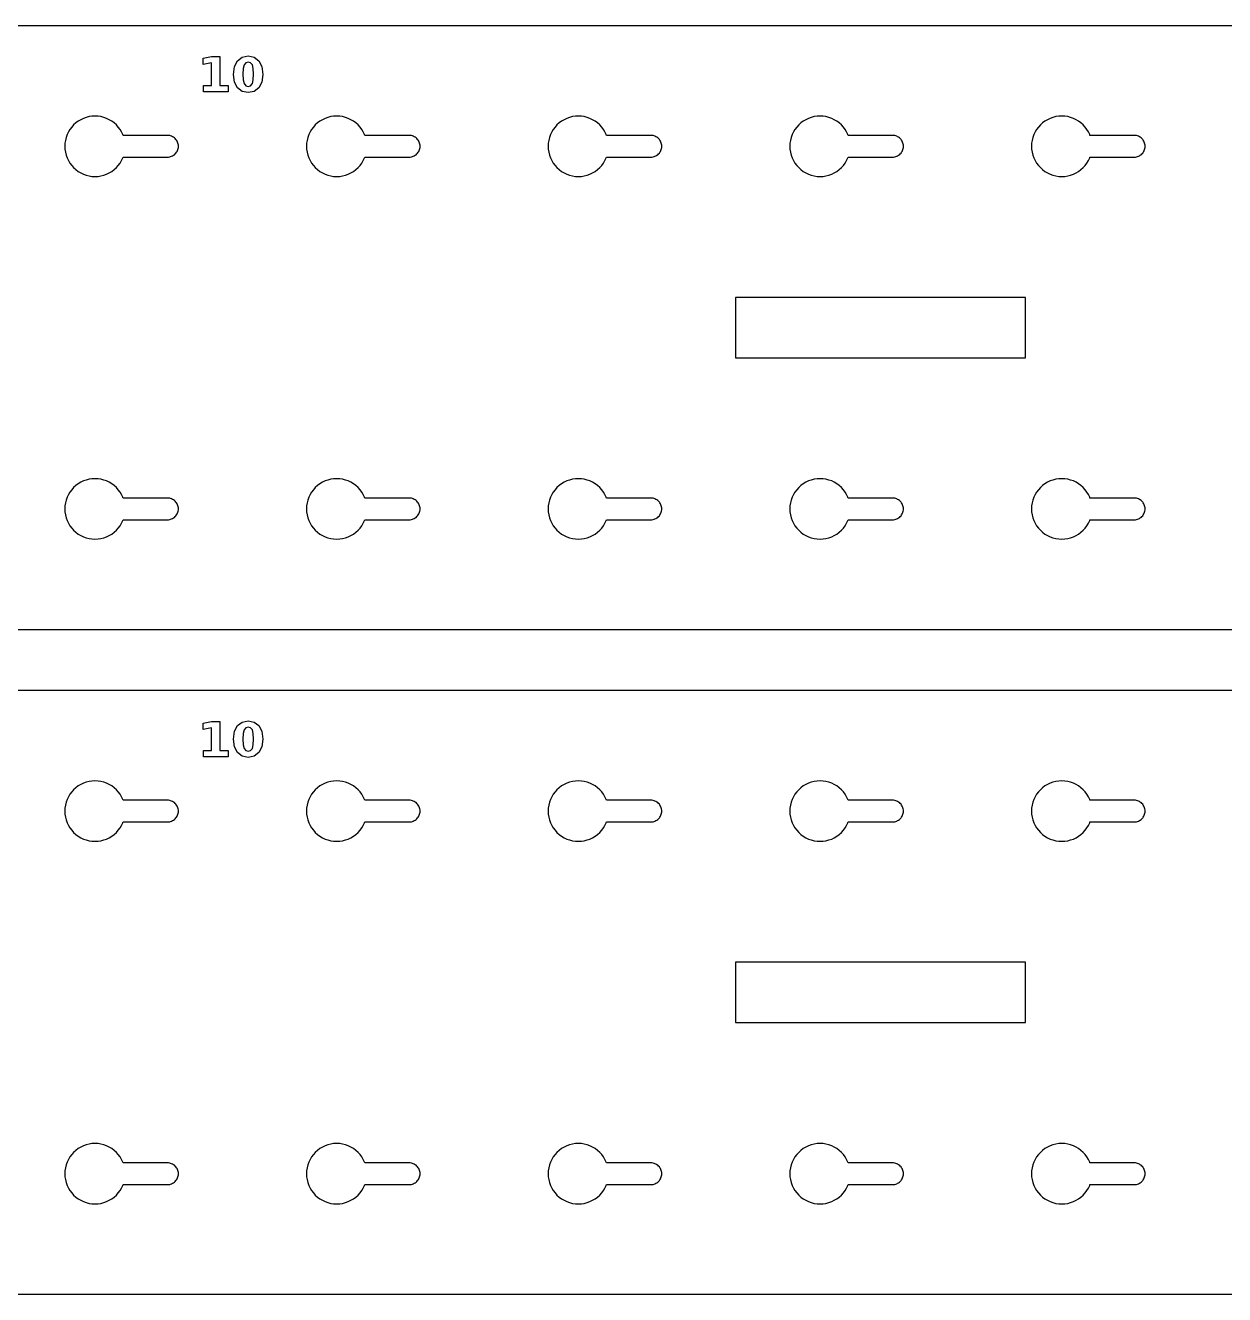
# Model space of a CAD drawing. Header units: millimetres. Extents: x 12 to 806, y 12 to 448.
# Drawn here: x 111.7 to 211, y 12.5 to 117.5 of the extents above; entities that cross this region are included whole.
import ezdxf

# ---------------------------------------------------------------- set-up
doc = ezdxf.new("R2010")
doc.units = ezdxf.units.MM
doc.layers.add('CUT', color=1, linetype='Continuous')
doc.layers.add('ENGRAVE', color=5, linetype='Continuous')

msp = doc.modelspace()

# ---------------------------------------------------------------- linework, layer by layer
at = {"layer": 'CUT', "color": 1}
for points in [[(12.5, 112.5), (17.5, 112.5), (17.5, 117.5), (757.5, 117.5), (757.5, 112.5), (762.5, 112.5), (762.5, 72.5), (757.5, 72.5), (757.5, 67.5), (17.5, 67.5), (17.5, 72.5), (12.5, 72.5)], [(119.09, 105.57), (119.27, 105.73), (119.43, 105.91), (119.58, 106.11), (119.7, 106.32), (119.81, 106.54), (119.83, 106.6), (123.5, 106.6), (123.59, 106.6), (123.68, 106.62), (123.76, 106.64), (123.84, 106.67), (123.92, 106.71), (124, 106.75), (124.07, 106.8), (124.14, 106.86), (124.2, 106.93), (124.25, 107), (124.29, 107.08), (124.33, 107.16), (124.36, 107.24), (124.38, 107.32), (124.4, 107.41), (124.4, 107.5), (124.4, 107.59), (124.38, 107.68), (124.36, 107.76), (124.33, 107.84), (124.29, 107.92), (124.25, 108), (124.2, 108.07), (124.14, 108.14), (124.07, 108.2), (124, 108.25), (123.92, 108.29), (123.84, 108.33), (123.76, 108.36), (123.68, 108.38), (123.59, 108.4), (123.5, 108.4), (119.83, 108.4), (119.81, 108.46), (119.7, 108.68), (119.58, 108.89), (119.43, 109.09), (119.27, 109.27), (119.09, 109.43), (118.89, 109.58), (118.68, 109.7), (118.46, 109.81), (118.23, 109.89), (117.99, 109.95), (117.75, 109.99), (117.5, 110), (117.25, 109.99), (117.01, 109.95), (116.77, 109.89), (116.54, 109.81), (116.32, 109.7), (116.11, 109.58), (115.91, 109.43), (115.73, 109.27), (115.57, 109.09), (115.42, 108.89), (115.3, 108.68), (115.19, 108.46), (115.11, 108.23), (115.05, 107.99), (115.01, 107.75), (115, 107.5), (115.01, 107.25), (115.05, 107.01), (115.11, 106.77), (115.19, 106.54), (115.3, 106.32), (115.42, 106.11), (115.57, 105.91), (115.73, 105.73), (115.91, 105.57), (116.11, 105.42), (116.32, 105.3), (116.54, 105.19), (116.77, 105.11), (117.01, 105.05), (117.25, 105.01), (117.5, 105), (117.75, 105.01), (117.99, 105.05), (118.23, 105.11), (118.46, 105.19), (118.68, 105.3), (118.89, 105.42)], [(139.09, 105.57), (139.27, 105.73), (139.43, 105.91), (139.58, 106.11), (139.7, 106.32), (139.81, 106.54), (139.83, 106.6), (143.5, 106.6), (143.59, 106.6), (143.68, 106.62), (143.76, 106.64), (143.84, 106.67), (143.92, 106.71), (144, 106.75), (144.07, 106.8), (144.14, 106.86), (144.2, 106.93), (144.25, 107), (144.29, 107.08), (144.33, 107.16), (144.36, 107.24), (144.38, 107.32), (144.4, 107.41), (144.4, 107.5), (144.4, 107.59), (144.38, 107.68), (144.36, 107.76), (144.33, 107.84), (144.29, 107.92), (144.25, 108), (144.2, 108.07), (144.14, 108.14), (144.07, 108.2), (144, 108.25), (143.92, 108.29), (143.84, 108.33), (143.76, 108.36), (143.68, 108.38), (143.59, 108.4), (143.5, 108.4), (139.83, 108.4), (139.81, 108.46), (139.7, 108.68), (139.58, 108.89), (139.43, 109.09), (139.27, 109.27), (139.09, 109.43), (138.89, 109.58), (138.68, 109.7), (138.46, 109.81), (138.23, 109.89), (137.99, 109.95), (137.75, 109.99), (137.5, 110), (137.25, 109.99), (137.01, 109.95), (136.77, 109.89), (136.54, 109.81), (136.32, 109.7), (136.11, 109.58), (135.91, 109.43), (135.73, 109.27), (135.57, 109.09), (135.42, 108.89), (135.3, 108.68), (135.19, 108.46), (135.11, 108.23), (135.05, 107.99), (135.01, 107.75), (135, 107.5), (135.01, 107.25), (135.05, 107.01), (135.11, 106.77), (135.19, 106.54), (135.3, 106.32), (135.42, 106.11), (135.57, 105.91), (135.73, 105.73), (135.91, 105.57), (136.11, 105.42), (136.32, 105.3), (136.54, 105.19), (136.77, 105.11), (137.01, 105.05), (137.25, 105.01), (137.5, 105), (137.75, 105.01), (137.99, 105.05), (138.23, 105.11), (138.46, 105.19), (138.68, 105.3), (138.89, 105.42)], [(158.89, 105.42), (159.09, 105.57), (159.27, 105.73), (159.43, 105.91), (159.58, 106.11), (159.7, 106.32), (159.81, 106.54), (159.83, 106.6), (163.5, 106.6), (163.59, 106.6), (163.68, 106.62), (163.76, 106.64), (163.84, 106.67), (163.92, 106.71), (164, 106.75), (164.07, 106.8), (164.14, 106.86), (164.2, 106.93), (164.25, 107), (164.29, 107.08), (164.33, 107.16), (164.36, 107.24), (164.38, 107.32), (164.4, 107.41), (164.4, 107.5), (164.4, 107.59), (164.38, 107.68), (164.36, 107.76), (164.33, 107.84), (164.29, 107.92), (164.25, 108), (164.2, 108.07), (164.14, 108.14), (164.07, 108.2), (164, 108.25), (163.92, 108.29), (163.84, 108.33), (163.76, 108.36), (163.68, 108.38), (163.59, 108.4), (163.5, 108.4), (159.83, 108.4), (159.81, 108.46), (159.7, 108.68), (159.58, 108.89), (159.43, 109.09), (159.27, 109.27), (159.09, 109.43), (158.89, 109.58), (158.68, 109.7), (158.46, 109.81), (158.23, 109.89), (157.99, 109.95), (157.75, 109.99), (157.5, 110), (157.25, 109.99), (157.01, 109.95), (156.77, 109.89), (156.54, 109.81), (156.32, 109.7), (156.11, 109.58), (155.91, 109.43), (155.73, 109.27), (155.57, 109.09), (155.42, 108.89), (155.3, 108.68), (155.19, 108.46), (155.11, 108.23), (155.05, 107.99), (155.01, 107.75), (155, 107.5), (155.01, 107.25), (155.05, 107.01), (155.11, 106.77), (155.19, 106.54), (155.3, 106.32), (155.42, 106.11), (155.57, 105.91), (155.73, 105.73), (155.91, 105.57), (156.11, 105.42), (156.32, 105.3), (156.54, 105.19), (156.77, 105.11), (157.01, 105.05), (157.25, 105.01), (157.5, 105), (157.75, 105.01), (157.99, 105.05), (158.23, 105.11), (158.46, 105.19), (158.68, 105.3)], [(178.89, 105.42), (179.09, 105.57), (179.27, 105.73), (179.43, 105.91), (179.58, 106.11), (179.7, 106.32), (179.81, 106.54), (179.83, 106.6), (183.5, 106.6), (183.59, 106.6), (183.68, 106.62), (183.76, 106.64), (183.84, 106.67), (183.92, 106.71), (184, 106.75), (184.07, 106.8), (184.14, 106.86), (184.2, 106.93), (184.25, 107), (184.29, 107.08), (184.33, 107.16), (184.36, 107.24), (184.38, 107.32), (184.4, 107.41), (184.4, 107.5), (184.4, 107.59), (184.38, 107.68), (184.36, 107.76), (184.33, 107.84), (184.29, 107.92), (184.25, 108), (184.2, 108.07), (184.14, 108.14), (184.07, 108.2), (184, 108.25), (183.92, 108.29), (183.84, 108.33), (183.76, 108.36), (183.68, 108.38), (183.59, 108.4), (183.5, 108.4), (179.83, 108.4), (179.81, 108.46), (179.7, 108.68), (179.58, 108.89), (179.43, 109.09), (179.27, 109.27), (179.09, 109.43), (178.89, 109.58), (178.68, 109.7), (178.46, 109.81), (178.23, 109.89), (177.99, 109.95), (177.75, 109.99), (177.5, 110), (177.25, 109.99), (177.01, 109.95), (176.77, 109.89), (176.54, 109.81), (176.32, 109.7), (176.11, 109.58), (175.91, 109.43), (175.73, 109.27), (175.57, 109.09), (175.42, 108.89), (175.3, 108.68), (175.19, 108.46), (175.11, 108.23), (175.05, 107.99), (175.01, 107.75), (175, 107.5), (175.01, 107.25), (175.05, 107.01), (175.11, 106.77), (175.19, 106.54), (175.3, 106.32), (175.42, 106.11), (175.57, 105.91), (175.73, 105.73), (175.91, 105.57), (176.11, 105.42), (176.32, 105.3), (176.54, 105.19), (176.77, 105.11), (177.01, 105.05), (177.25, 105.01), (177.5, 105), (177.75, 105.01), (177.99, 105.05), (178.23, 105.11), (178.46, 105.19), (178.68, 105.3)], [(199.09, 105.57), (199.27, 105.73), (199.43, 105.91), (199.58, 106.11), (199.7, 106.32), (199.81, 106.54), (199.83, 106.6), (203.5, 106.6), (203.59, 106.6), (203.68, 106.62), (203.76, 106.64), (203.84, 106.67), (203.92, 106.71), (204, 106.75), (204.07, 106.8), (204.14, 106.86), (204.2, 106.93), (204.25, 107), (204.29, 107.08), (204.33, 107.16), (204.36, 107.24), (204.38, 107.32), (204.4, 107.41), (204.4, 107.5), (204.4, 107.59), (204.38, 107.68), (204.36, 107.76), (204.33, 107.84), (204.29, 107.92), (204.25, 108), (204.2, 108.07), (204.14, 108.14), (204.07, 108.2), (204, 108.25), (203.92, 108.29), (203.84, 108.33), (203.76, 108.36), (203.68, 108.38), (203.59, 108.4), (203.5, 108.4), (199.83, 108.4), (199.81, 108.46), (199.7, 108.68), (199.58, 108.89), (199.43, 109.09), (199.27, 109.27), (199.09, 109.43), (198.89, 109.58), (198.68, 109.7), (198.46, 109.81), (198.23, 109.89), (197.99, 109.95), (197.75, 109.99), (197.5, 110), (197.25, 109.99), (197.01, 109.95), (196.77, 109.89), (196.54, 109.81), (196.32, 109.7), (196.11, 109.58), (195.91, 109.43), (195.73, 109.27), (195.57, 109.09), (195.42, 108.89), (195.3, 108.68), (195.19, 108.46), (195.11, 108.23), (195.05, 107.99), (195.01, 107.75), (195, 107.5), (195.01, 107.25), (195.05, 107.01), (195.11, 106.77), (195.19, 106.54), (195.3, 106.32), (195.42, 106.11), (195.57, 105.91), (195.73, 105.73), (195.91, 105.57), (196.11, 105.42), (196.32, 105.3), (196.54, 105.19), (196.77, 105.11), (197.01, 105.05), (197.25, 105.01), (197.5, 105), (197.75, 105.01), (197.99, 105.05), (198.23, 105.11), (198.46, 105.19), (198.68, 105.3), (198.89, 105.42)], [(170.5, 95), (170.5, 90), (194.5, 90), (194.5, 95)], [(118.89, 75.42), (119.09, 75.57), (119.27, 75.73), (119.43, 75.91), (119.58, 76.11), (119.7, 76.32), (119.81, 76.54), (119.83, 76.6), (123.5, 76.6), (123.59, 76.6), (123.68, 76.62), (123.76, 76.64), (123.84, 76.67), (123.92, 76.71), (124, 76.75), (124.07, 76.8), (124.14, 76.86), (124.2, 76.93), (124.25, 77), (124.29, 77.08), (124.33, 77.16), (124.36, 77.24), (124.38, 77.32), (124.4, 77.41), (124.4, 77.5), (124.4, 77.59), (124.38, 77.68), (124.36, 77.76), (124.33, 77.84), (124.29, 77.92), (124.25, 78), (124.2, 78.07), (124.14, 78.14), (124.07, 78.2), (124, 78.25), (123.92, 78.29), (123.84, 78.33), (123.76, 78.36), (123.68, 78.38), (123.59, 78.4), (123.5, 78.4), (119.83, 78.4), (119.81, 78.46), (119.7, 78.68), (119.58, 78.89), (119.43, 79.09), (119.27, 79.27), (119.09, 79.43), (118.89, 79.58), (118.68, 79.7), (118.46, 79.81), (118.23, 79.89), (117.99, 79.95), (117.75, 79.99), (117.5, 80), (117.25, 79.99), (117.01, 79.95), (116.77, 79.89), (116.54, 79.81), (116.32, 79.7), (116.11, 79.58), (115.91, 79.43), (115.73, 79.27), (115.57, 79.09), (115.42, 78.89), (115.3, 78.68), (115.19, 78.46), (115.11, 78.23), (115.05, 77.99), (115.01, 77.75), (115, 77.5), (115.01, 77.25), (115.05, 77.01), (115.11, 76.77), (115.19, 76.54), (115.3, 76.32), (115.42, 76.11), (115.57, 75.91), (115.73, 75.73), (115.91, 75.57), (116.11, 75.42), (116.32, 75.3), (116.54, 75.19), (116.77, 75.11), (117.01, 75.05), (117.25, 75.01), (117.5, 75), (117.75, 75.01), (117.99, 75.05), (118.23, 75.11), (118.46, 75.19), (118.68, 75.3)], [(138.89, 75.42), (139.09, 75.57), (139.27, 75.73), (139.43, 75.91), (139.58, 76.11), (139.7, 76.32), (139.81, 76.54), (139.83, 76.6), (143.5, 76.6), (143.59, 76.6), (143.68, 76.62), (143.76, 76.64), (143.84, 76.67), (143.92, 76.71), (144, 76.75), (144.07, 76.8), (144.14, 76.86), (144.2, 76.93), (144.25, 77), (144.29, 77.08), (144.33, 77.16), (144.36, 77.24), (144.38, 77.32), (144.4, 77.41), (144.4, 77.5), (144.4, 77.59), (144.38, 77.68), (144.36, 77.76), (144.33, 77.84), (144.29, 77.92), (144.25, 78), (144.2, 78.07), (144.14, 78.14), (144.07, 78.2), (144, 78.25), (143.92, 78.29), (143.84, 78.33), (143.76, 78.36), (143.68, 78.38), (143.59, 78.4), (143.5, 78.4), (139.83, 78.4), (139.81, 78.46), (139.7, 78.68), (139.58, 78.89), (139.43, 79.09), (139.27, 79.27), (139.09, 79.43), (138.89, 79.58), (138.68, 79.7), (138.46, 79.81), (138.23, 79.89), (137.99, 79.95), (137.75, 79.99), (137.5, 80), (137.25, 79.99), (137.01, 79.95), (136.77, 79.89), (136.54, 79.81), (136.32, 79.7), (136.11, 79.58), (135.91, 79.43), (135.73, 79.27), (135.57, 79.09), (135.42, 78.89), (135.3, 78.68), (135.19, 78.46), (135.11, 78.23), (135.05, 77.99), (135.01, 77.75), (135, 77.5), (135.01, 77.25), (135.05, 77.01), (135.11, 76.77), (135.19, 76.54), (135.3, 76.32), (135.42, 76.11), (135.57, 75.91), (135.73, 75.73), (135.91, 75.57), (136.11, 75.42), (136.32, 75.3), (136.54, 75.19), (136.77, 75.11), (137.01, 75.05), (137.25, 75.01), (137.5, 75), (137.75, 75.01), (137.99, 75.05), (138.23, 75.11), (138.46, 75.19), (138.68, 75.3)], [(159.09, 75.57), (159.27, 75.73), (159.43, 75.91), (159.58, 76.11), (159.7, 76.32), (159.81, 76.54), (159.83, 76.6), (163.5, 76.6), (163.59, 76.6), (163.68, 76.62), (163.76, 76.64), (163.84, 76.67), (163.92, 76.71), (164, 76.75), (164.07, 76.8), (164.14, 76.86), (164.2, 76.93), (164.25, 77), (164.29, 77.08), (164.33, 77.16), (164.36, 77.24), (164.38, 77.32), (164.4, 77.41), (164.4, 77.5), (164.4, 77.59), (164.38, 77.68), (164.36, 77.76), (164.33, 77.84), (164.29, 77.92), (164.25, 78), (164.2, 78.07), (164.14, 78.14), (164.07, 78.2), (164, 78.25), (163.92, 78.29), (163.84, 78.33), (163.76, 78.36), (163.68, 78.38), (163.59, 78.4), (163.5, 78.4), (159.83, 78.4), (159.81, 78.46), (159.7, 78.68), (159.58, 78.89), (159.43, 79.09), (159.27, 79.27), (159.09, 79.43), (158.89, 79.58), (158.68, 79.7), (158.46, 79.81), (158.23, 79.89), (157.99, 79.95), (157.75, 79.99), (157.5, 80), (157.25, 79.99), (157.01, 79.95), (156.77, 79.89), (156.54, 79.81), (156.32, 79.7), (156.11, 79.58), (155.91, 79.43), (155.73, 79.27), (155.57, 79.09), (155.42, 78.89), (155.3, 78.68), (155.19, 78.46), (155.11, 78.23), (155.05, 77.99), (155.01, 77.75), (155, 77.5), (155.01, 77.25), (155.05, 77.01), (155.11, 76.77), (155.19, 76.54), (155.3, 76.32), (155.42, 76.11), (155.57, 75.91), (155.73, 75.73), (155.91, 75.57), (156.11, 75.42), (156.32, 75.3), (156.54, 75.19), (156.77, 75.11), (157.01, 75.05), (157.25, 75.01), (157.5, 75), (157.75, 75.01), (157.99, 75.05), (158.23, 75.11), (158.46, 75.19), (158.68, 75.3), (158.89, 75.42)], [(179.09, 75.57), (179.27, 75.73), (179.43, 75.91), (179.58, 76.11), (179.7, 76.32), (179.81, 76.54), (179.83, 76.6), (183.5, 76.6), (183.59, 76.6), (183.68, 76.62), (183.76, 76.64), (183.84, 76.67), (183.92, 76.71), (184, 76.75), (184.07, 76.8), (184.14, 76.86), (184.2, 76.93), (184.25, 77), (184.29, 77.08), (184.33, 77.16), (184.36, 77.24), (184.38, 77.32), (184.4, 77.41), (184.4, 77.5), (184.4, 77.59), (184.38, 77.68), (184.36, 77.76), (184.33, 77.84), (184.29, 77.92), (184.25, 78), (184.2, 78.07), (184.14, 78.14), (184.07, 78.2), (184, 78.25), (183.92, 78.29), (183.84, 78.33), (183.76, 78.36), (183.68, 78.38), (183.59, 78.4), (183.5, 78.4), (179.83, 78.4), (179.81, 78.46), (179.7, 78.68), (179.58, 78.89), (179.43, 79.09), (179.27, 79.27), (179.09, 79.43), (178.89, 79.58), (178.68, 79.7), (178.46, 79.81), (178.23, 79.89), (177.99, 79.95), (177.75, 79.99), (177.5, 80), (177.25, 79.99), (177.01, 79.95), (176.77, 79.89), (176.54, 79.81), (176.32, 79.7), (176.11, 79.58), (175.91, 79.43), (175.73, 79.27), (175.57, 79.09), (175.42, 78.89), (175.3, 78.68), (175.19, 78.46), (175.11, 78.23), (175.05, 77.99), (175.01, 77.75), (175, 77.5), (175.01, 77.25), (175.05, 77.01), (175.11, 76.77), (175.19, 76.54), (175.3, 76.32), (175.42, 76.11), (175.57, 75.91), (175.73, 75.73), (175.91, 75.57), (176.11, 75.42), (176.32, 75.3), (176.54, 75.19), (176.77, 75.11), (177.01, 75.05), (177.25, 75.01), (177.5, 75), (177.75, 75.01), (177.99, 75.05), (178.23, 75.11), (178.46, 75.19), (178.68, 75.3), (178.89, 75.42)], [(199.09, 75.57), (199.27, 75.73), (199.43, 75.91), (199.58, 76.11), (199.7, 76.32), (199.81, 76.54), (199.83, 76.6), (203.5, 76.6), (203.59, 76.6), (203.68, 76.62), (203.76, 76.64), (203.84, 76.67), (203.92, 76.71), (204, 76.75), (204.07, 76.8), (204.14, 76.86), (204.2, 76.93), (204.25, 77), (204.29, 77.08), (204.33, 77.16), (204.36, 77.24), (204.38, 77.32), (204.4, 77.41), (204.4, 77.5), (204.4, 77.59), (204.38, 77.68), (204.36, 77.76), (204.33, 77.84), (204.29, 77.92), (204.25, 78), (204.2, 78.07), (204.14, 78.14), (204.07, 78.2), (204, 78.25), (203.92, 78.29), (203.84, 78.33), (203.76, 78.36), (203.68, 78.38), (203.59, 78.4), (203.5, 78.4), (199.83, 78.4), (199.81, 78.46), (199.7, 78.68), (199.58, 78.89), (199.43, 79.09), (199.27, 79.27), (199.09, 79.43), (198.89, 79.58), (198.68, 79.7), (198.46, 79.81), (198.23, 79.89), (197.99, 79.95), (197.75, 79.99), (197.5, 80), (197.25, 79.99), (197.01, 79.95), (196.77, 79.89), (196.54, 79.81), (196.32, 79.7), (196.11, 79.58), (195.91, 79.43), (195.73, 79.27), (195.57, 79.09), (195.42, 78.89), (195.3, 78.68), (195.19, 78.46), (195.11, 78.23), (195.05, 77.99), (195.01, 77.75), (195, 77.5), (195.01, 77.25), (195.05, 77.01), (195.11, 76.77), (195.19, 76.54), (195.3, 76.32), (195.42, 76.11), (195.57, 75.91), (195.73, 75.73), (195.91, 75.57), (196.11, 75.42), (196.32, 75.3), (196.54, 75.19), (196.77, 75.11), (197.01, 75.05), (197.25, 75.01), (197.5, 75), (197.75, 75.01), (197.99, 75.05), (198.23, 75.11), (198.46, 75.19), (198.68, 75.3), (198.89, 75.42)], [(12.5, 57.5), (17.5, 57.5), (17.5, 62.5), (757.5, 62.5), (757.5, 57.5), (762.5, 57.5), (762.5, 17.5), (757.5, 17.5), (757.5, 12.5), (17.5, 12.5), (17.5, 17.5), (12.5, 17.5)], [(119.09, 50.57), (119.27, 50.73), (119.43, 50.91), (119.58, 51.11), (119.7, 51.32), (119.81, 51.54), (119.83, 51.6), (123.5, 51.6), (123.59, 51.6), (123.68, 51.62), (123.76, 51.64), (123.84, 51.67), (123.92, 51.71), (124, 51.75), (124.07, 51.8), (124.14, 51.86), (124.2, 51.93), (124.25, 52), (124.29, 52.08), (124.33, 52.16), (124.36, 52.24), (124.38, 52.32), (124.4, 52.41), (124.4, 52.5), (124.4, 52.59), (124.38, 52.68), (124.36, 52.76), (124.33, 52.84), (124.29, 52.92), (124.25, 53), (124.2, 53.07), (124.14, 53.14), (124.07, 53.2), (124, 53.25), (123.92, 53.29), (123.84, 53.33), (123.76, 53.36), (123.68, 53.38), (123.59, 53.4), (123.5, 53.4), (119.83, 53.4), (119.81, 53.46), (119.7, 53.68), (119.58, 53.89), (119.43, 54.09), (119.27, 54.27), (119.09, 54.43), (118.89, 54.58), (118.68, 54.7), (118.46, 54.81), (118.23, 54.89), (117.99, 54.95), (117.75, 54.99), (117.5, 55), (117.25, 54.99), (117.01, 54.95), (116.77, 54.89), (116.54, 54.81), (116.32, 54.7), (116.11, 54.58), (115.91, 54.43), (115.73, 54.27), (115.57, 54.09), (115.42, 53.89), (115.3, 53.68), (115.19, 53.46), (115.11, 53.23), (115.05, 52.99), (115.01, 52.75), (115, 52.5), (115.01, 52.25), (115.05, 52.01), (115.11, 51.77), (115.19, 51.54), (115.3, 51.32), (115.42, 51.11), (115.57, 50.91), (115.73, 50.73), (115.91, 50.57), (116.11, 50.42), (116.32, 50.3), (116.54, 50.19), (116.77, 50.11), (117.01, 50.05), (117.25, 50.01), (117.5, 50), (117.75, 50.01), (117.99, 50.05), (118.23, 50.11), (118.46, 50.19), (118.68, 50.3), (118.89, 50.42)], [(139.09, 50.57), (139.27, 50.73), (139.43, 50.91), (139.58, 51.11), (139.7, 51.32), (139.81, 51.54), (139.83, 51.6), (143.5, 51.6), (143.59, 51.6), (143.68, 51.62), (143.76, 51.64), (143.84, 51.67), (143.92, 51.71), (144, 51.75), (144.07, 51.8), (144.14, 51.86), (144.2, 51.93), (144.25, 52), (144.29, 52.08), (144.33, 52.16), (144.36, 52.24), (144.38, 52.32), (144.4, 52.41), (144.4, 52.5), (144.4, 52.59), (144.38, 52.68), (144.36, 52.76), (144.33, 52.84), (144.29, 52.92), (144.25, 53), (144.2, 53.07), (144.14, 53.14), (144.07, 53.2), (144, 53.25), (143.92, 53.29), (143.84, 53.33), (143.76, 53.36), (143.68, 53.38), (143.59, 53.4), (143.5, 53.4), (139.83, 53.4), (139.81, 53.46), (139.7, 53.68), (139.58, 53.89), (139.43, 54.09), (139.27, 54.27), (139.09, 54.43), (138.89, 54.58), (138.68, 54.7), (138.46, 54.81), (138.23, 54.89), (137.99, 54.95), (137.75, 54.99), (137.5, 55), (137.25, 54.99), (137.01, 54.95), (136.77, 54.89), (136.54, 54.81), (136.32, 54.7), (136.11, 54.58), (135.91, 54.43), (135.73, 54.27), (135.57, 54.09), (135.42, 53.89), (135.3, 53.68), (135.19, 53.46), (135.11, 53.23), (135.05, 52.99), (135.01, 52.75), (135, 52.5), (135.01, 52.25), (135.05, 52.01), (135.11, 51.77), (135.19, 51.54), (135.3, 51.32), (135.42, 51.11), (135.57, 50.91), (135.73, 50.73), (135.91, 50.57), (136.11, 50.42), (136.32, 50.3), (136.54, 50.19), (136.77, 50.11), (137.01, 50.05), (137.25, 50.01), (137.5, 50), (137.75, 50.01), (137.99, 50.05), (138.23, 50.11), (138.46, 50.19), (138.68, 50.3), (138.89, 50.42)], [(158.89, 50.42), (159.09, 50.57), (159.27, 50.73), (159.43, 50.91), (159.58, 51.11), (159.7, 51.32), (159.81, 51.54), (159.83, 51.6), (163.5, 51.6), (163.59, 51.6), (163.68, 51.62), (163.76, 51.64), (163.84, 51.67), (163.92, 51.71), (164, 51.75), (164.07, 51.8), (164.14, 51.86), (164.2, 51.93), (164.25, 52), (164.29, 52.08), (164.33, 52.16), (164.36, 52.24), (164.38, 52.32), (164.4, 52.41), (164.4, 52.5), (164.4, 52.59), (164.38, 52.68), (164.36, 52.76), (164.33, 52.84), (164.29, 52.92), (164.25, 53), (164.2, 53.07), (164.14, 53.14), (164.07, 53.2), (164, 53.25), (163.92, 53.29), (163.84, 53.33), (163.76, 53.36), (163.68, 53.38), (163.59, 53.4), (163.5, 53.4), (159.83, 53.4), (159.81, 53.46), (159.7, 53.68), (159.58, 53.89), (159.43, 54.09), (159.27, 54.27), (159.09, 54.43), (158.89, 54.58), (158.68, 54.7), (158.46, 54.81), (158.23, 54.89), (157.99, 54.95), (157.75, 54.99), (157.5, 55), (157.25, 54.99), (157.01, 54.95), (156.77, 54.89), (156.54, 54.81), (156.32, 54.7), (156.11, 54.58), (155.91, 54.43), (155.73, 54.27), (155.57, 54.09), (155.42, 53.89), (155.3, 53.68), (155.19, 53.46), (155.11, 53.23), (155.05, 52.99), (155.01, 52.75), (155, 52.5), (155.01, 52.25), (155.05, 52.01), (155.11, 51.77), (155.19, 51.54), (155.3, 51.32), (155.42, 51.11), (155.57, 50.91), (155.73, 50.73), (155.91, 50.57), (156.11, 50.42), (156.32, 50.3), (156.54, 50.19), (156.77, 50.11), (157.01, 50.05), (157.25, 50.01), (157.5, 50), (157.75, 50.01), (157.99, 50.05), (158.23, 50.11), (158.46, 50.19), (158.68, 50.3)], [(178.89, 50.42), (179.09, 50.57), (179.27, 50.73), (179.43, 50.91), (179.58, 51.11), (179.7, 51.32), (179.81, 51.54), (179.83, 51.6), (183.5, 51.6), (183.59, 51.6), (183.68, 51.62), (183.76, 51.64), (183.84, 51.67), (183.92, 51.71), (184, 51.75), (184.07, 51.8), (184.14, 51.86), (184.2, 51.93), (184.25, 52), (184.29, 52.08), (184.33, 52.16), (184.36, 52.24), (184.38, 52.32), (184.4, 52.41), (184.4, 52.5), (184.4, 52.59), (184.38, 52.68), (184.36, 52.76), (184.33, 52.84), (184.29, 52.92), (184.25, 53), (184.2, 53.07), (184.14, 53.14), (184.07, 53.2), (184, 53.25), (183.92, 53.29), (183.84, 53.33), (183.76, 53.36), (183.68, 53.38), (183.59, 53.4), (183.5, 53.4), (179.83, 53.4), (179.81, 53.46), (179.7, 53.68), (179.58, 53.89), (179.43, 54.09), (179.27, 54.27), (179.09, 54.43), (178.89, 54.58), (178.68, 54.7), (178.46, 54.81), (178.23, 54.89), (177.99, 54.95), (177.75, 54.99), (177.5, 55), (177.25, 54.99), (177.01, 54.95), (176.77, 54.89), (176.54, 54.81), (176.32, 54.7), (176.11, 54.58), (175.91, 54.43), (175.73, 54.27), (175.57, 54.09), (175.42, 53.89), (175.3, 53.68), (175.19, 53.46), (175.11, 53.23), (175.05, 52.99), (175.01, 52.75), (175, 52.5), (175.01, 52.25), (175.05, 52.01), (175.11, 51.77), (175.19, 51.54), (175.3, 51.32), (175.42, 51.11), (175.57, 50.91), (175.73, 50.73), (175.91, 50.57), (176.11, 50.42), (176.32, 50.3), (176.54, 50.19), (176.77, 50.11), (177.01, 50.05), (177.25, 50.01), (177.5, 50), (177.75, 50.01), (177.99, 50.05), (178.23, 50.11), (178.46, 50.19), (178.68, 50.3)], [(199.09, 50.57), (199.27, 50.73), (199.43, 50.91), (199.58, 51.11), (199.7, 51.32), (199.81, 51.54), (199.83, 51.6), (203.5, 51.6), (203.59, 51.6), (203.68, 51.62), (203.76, 51.64), (203.84, 51.67), (203.92, 51.71), (204, 51.75), (204.07, 51.8), (204.14, 51.86), (204.2, 51.93), (204.25, 52), (204.29, 52.08), (204.33, 52.16), (204.36, 52.24), (204.38, 52.32), (204.4, 52.41), (204.4, 52.5), (204.4, 52.59), (204.38, 52.68), (204.36, 52.76), (204.33, 52.84), (204.29, 52.92), (204.25, 53), (204.2, 53.07), (204.14, 53.14), (204.07, 53.2), (204, 53.25), (203.92, 53.29), (203.84, 53.33), (203.76, 53.36), (203.68, 53.38), (203.59, 53.4), (203.5, 53.4), (199.83, 53.4), (199.81, 53.46), (199.7, 53.68), (199.58, 53.89), (199.43, 54.09), (199.27, 54.27), (199.09, 54.43), (198.89, 54.58), (198.68, 54.7), (198.46, 54.81), (198.23, 54.89), (197.99, 54.95), (197.75, 54.99), (197.5, 55), (197.25, 54.99), (197.01, 54.95), (196.77, 54.89), (196.54, 54.81), (196.32, 54.7), (196.11, 54.58), (195.91, 54.43), (195.73, 54.27), (195.57, 54.09), (195.42, 53.89), (195.3, 53.68), (195.19, 53.46), (195.11, 53.23), (195.05, 52.99), (195.01, 52.75), (195, 52.5), (195.01, 52.25), (195.05, 52.01), (195.11, 51.77), (195.19, 51.54), (195.3, 51.32), (195.42, 51.11), (195.57, 50.91), (195.73, 50.73), (195.91, 50.57), (196.11, 50.42), (196.32, 50.3), (196.54, 50.19), (196.77, 50.11), (197.01, 50.05), (197.25, 50.01), (197.5, 50), (197.75, 50.01), (197.99, 50.05), (198.23, 50.11), (198.46, 50.19), (198.68, 50.3), (198.89, 50.42)], [(170.5, 40), (170.5, 35), (194.5, 35), (194.5, 40)], [(118.89, 20.42), (119.09, 20.57), (119.27, 20.73), (119.43, 20.91), (119.58, 21.11), (119.7, 21.32), (119.81, 21.54), (119.83, 21.6), (123.5, 21.6), (123.59, 21.6), (123.68, 21.62), (123.76, 21.64), (123.84, 21.67), (123.92, 21.71), (124, 21.75), (124.07, 21.8), (124.14, 21.86), (124.2, 21.93), (124.25, 22), (124.29, 22.08), (124.33, 22.16), (124.36, 22.24), (124.38, 22.32), (124.4, 22.41), (124.4, 22.5), (124.4, 22.59), (124.38, 22.68), (124.36, 22.76), (124.33, 22.84), (124.29, 22.92), (124.25, 23), (124.2, 23.07), (124.14, 23.14), (124.07, 23.2), (124, 23.25), (123.92, 23.29), (123.84, 23.33), (123.76, 23.36), (123.68, 23.38), (123.59, 23.4), (123.5, 23.4), (119.83, 23.4), (119.81, 23.46), (119.7, 23.68), (119.58, 23.89), (119.43, 24.09), (119.27, 24.27), (119.09, 24.43), (118.89, 24.58), (118.68, 24.7), (118.46, 24.81), (118.23, 24.89), (117.99, 24.95), (117.75, 24.99), (117.5, 25), (117.25, 24.99), (117.01, 24.95), (116.77, 24.89), (116.54, 24.81), (116.32, 24.7), (116.11, 24.58), (115.91, 24.43), (115.73, 24.27), (115.57, 24.09), (115.42, 23.89), (115.3, 23.68), (115.19, 23.46), (115.11, 23.23), (115.05, 22.99), (115.01, 22.75), (115, 22.5), (115.01, 22.25), (115.05, 22.01), (115.11, 21.77), (115.19, 21.54), (115.3, 21.32), (115.42, 21.11), (115.57, 20.91), (115.73, 20.73), (115.91, 20.57), (116.11, 20.42), (116.32, 20.3), (116.54, 20.19), (116.77, 20.11), (117.01, 20.05), (117.25, 20.01), (117.5, 20), (117.75, 20.01), (117.99, 20.05), (118.23, 20.11), (118.46, 20.19), (118.68, 20.3)], [(138.89, 20.42), (139.09, 20.57), (139.27, 20.73), (139.43, 20.91), (139.58, 21.11), (139.7, 21.32), (139.81, 21.54), (139.83, 21.6), (143.5, 21.6), (143.59, 21.6), (143.68, 21.62), (143.76, 21.64), (143.84, 21.67), (143.92, 21.71), (144, 21.75), (144.07, 21.8), (144.14, 21.86), (144.2, 21.93), (144.25, 22), (144.29, 22.08), (144.33, 22.16), (144.36, 22.24), (144.38, 22.32), (144.4, 22.41), (144.4, 22.5), (144.4, 22.59), (144.38, 22.68), (144.36, 22.76), (144.33, 22.84), (144.29, 22.92), (144.25, 23), (144.2, 23.07), (144.14, 23.14), (144.07, 23.2), (144, 23.25), (143.92, 23.29), (143.84, 23.33), (143.76, 23.36), (143.68, 23.38), (143.59, 23.4), (143.5, 23.4), (139.83, 23.4), (139.81, 23.46), (139.7, 23.68), (139.58, 23.89), (139.43, 24.09), (139.27, 24.27), (139.09, 24.43), (138.89, 24.58), (138.68, 24.7), (138.46, 24.81), (138.23, 24.89), (137.99, 24.95), (137.75, 24.99), (137.5, 25), (137.25, 24.99), (137.01, 24.95), (136.77, 24.89), (136.54, 24.81), (136.32, 24.7), (136.11, 24.58), (135.91, 24.43), (135.73, 24.27), (135.57, 24.09), (135.42, 23.89), (135.3, 23.68), (135.19, 23.46), (135.11, 23.23), (135.05, 22.99), (135.01, 22.75), (135, 22.5), (135.01, 22.25), (135.05, 22.01), (135.11, 21.77), (135.19, 21.54), (135.3, 21.32), (135.42, 21.11), (135.57, 20.91), (135.73, 20.73), (135.91, 20.57), (136.11, 20.42), (136.32, 20.3), (136.54, 20.19), (136.77, 20.11), (137.01, 20.05), (137.25, 20.01), (137.5, 20), (137.75, 20.01), (137.99, 20.05), (138.23, 20.11), (138.46, 20.19), (138.68, 20.3)], [(159.09, 20.57), (159.27, 20.73), (159.43, 20.91), (159.58, 21.11), (159.7, 21.32), (159.81, 21.54), (159.83, 21.6), (163.5, 21.6), (163.59, 21.6), (163.68, 21.62), (163.76, 21.64), (163.84, 21.67), (163.92, 21.71), (164, 21.75), (164.07, 21.8), (164.14, 21.86), (164.2, 21.93), (164.25, 22), (164.29, 22.08), (164.33, 22.16), (164.36, 22.24), (164.38, 22.32), (164.4, 22.41), (164.4, 22.5), (164.4, 22.59), (164.38, 22.68), (164.36, 22.76), (164.33, 22.84), (164.29, 22.92), (164.25, 23), (164.2, 23.07), (164.14, 23.14), (164.07, 23.2), (164, 23.25), (163.92, 23.29), (163.84, 23.33), (163.76, 23.36), (163.68, 23.38), (163.59, 23.4), (163.5, 23.4), (159.83, 23.4), (159.81, 23.46), (159.7, 23.68), (159.58, 23.89), (159.43, 24.09), (159.27, 24.27), (159.09, 24.43), (158.89, 24.58), (158.68, 24.7), (158.46, 24.81), (158.23, 24.89), (157.99, 24.95), (157.75, 24.99), (157.5, 25), (157.25, 24.99), (157.01, 24.95), (156.77, 24.89), (156.54, 24.81), (156.32, 24.7), (156.11, 24.58), (155.91, 24.43), (155.73, 24.27), (155.57, 24.09), (155.42, 23.89), (155.3, 23.68), (155.19, 23.46), (155.11, 23.23), (155.05, 22.99), (155.01, 22.75), (155, 22.5), (155.01, 22.25), (155.05, 22.01), (155.11, 21.77), (155.19, 21.54), (155.3, 21.32), (155.42, 21.11), (155.57, 20.91), (155.73, 20.73), (155.91, 20.57), (156.11, 20.42), (156.32, 20.3), (156.54, 20.19), (156.77, 20.11), (157.01, 20.05), (157.25, 20.01), (157.5, 20), (157.75, 20.01), (157.99, 20.05), (158.23, 20.11), (158.46, 20.19), (158.68, 20.3), (158.89, 20.42)], [(179.09, 20.57), (179.27, 20.73), (179.43, 20.91), (179.58, 21.11), (179.7, 21.32), (179.81, 21.54), (179.83, 21.6), (183.5, 21.6), (183.59, 21.6), (183.68, 21.62), (183.76, 21.64), (183.84, 21.67), (183.92, 21.71), (184, 21.75), (184.07, 21.8), (184.14, 21.86), (184.2, 21.93), (184.25, 22), (184.29, 22.08), (184.33, 22.16), (184.36, 22.24), (184.38, 22.32), (184.4, 22.41), (184.4, 22.5), (184.4, 22.59), (184.38, 22.68), (184.36, 22.76), (184.33, 22.84), (184.29, 22.92), (184.25, 23), (184.2, 23.07), (184.14, 23.14), (184.07, 23.2), (184, 23.25), (183.92, 23.29), (183.84, 23.33), (183.76, 23.36), (183.68, 23.38), (183.59, 23.4), (183.5, 23.4), (179.83, 23.4), (179.81, 23.46), (179.7, 23.68), (179.58, 23.89), (179.43, 24.09), (179.27, 24.27), (179.09, 24.43), (178.89, 24.58), (178.68, 24.7), (178.46, 24.81), (178.23, 24.89), (177.99, 24.95), (177.75, 24.99), (177.5, 25), (177.25, 24.99), (177.01, 24.95), (176.77, 24.89), (176.54, 24.81), (176.32, 24.7), (176.11, 24.58), (175.91, 24.43), (175.73, 24.27), (175.57, 24.09), (175.42, 23.89), (175.3, 23.68), (175.19, 23.46), (175.11, 23.23), (175.05, 22.99), (175.01, 22.75), (175, 22.5), (175.01, 22.25), (175.05, 22.01), (175.11, 21.77), (175.19, 21.54), (175.3, 21.32), (175.42, 21.11), (175.57, 20.91), (175.73, 20.73), (175.91, 20.57), (176.11, 20.42), (176.32, 20.3), (176.54, 20.19), (176.77, 20.11), (177.01, 20.05), (177.25, 20.01), (177.5, 20), (177.75, 20.01), (177.99, 20.05), (178.23, 20.11), (178.46, 20.19), (178.68, 20.3), (178.89, 20.42)], [(199.09, 20.57), (199.27, 20.73), (199.43, 20.91), (199.58, 21.11), (199.7, 21.32), (199.81, 21.54), (199.83, 21.6), (203.5, 21.6), (203.59, 21.6), (203.68, 21.62), (203.76, 21.64), (203.84, 21.67), (203.92, 21.71), (204, 21.75), (204.07, 21.8), (204.14, 21.86), (204.2, 21.93), (204.25, 22), (204.29, 22.08), (204.33, 22.16), (204.36, 22.24), (204.38, 22.32), (204.4, 22.41), (204.4, 22.5), (204.4, 22.59), (204.38, 22.68), (204.36, 22.76), (204.33, 22.84), (204.29, 22.92), (204.25, 23), (204.2, 23.07), (204.14, 23.14), (204.07, 23.2), (204, 23.25), (203.92, 23.29), (203.84, 23.33), (203.76, 23.36), (203.68, 23.38), (203.59, 23.4), (203.5, 23.4), (199.83, 23.4), (199.81, 23.46), (199.7, 23.68), (199.58, 23.89), (199.43, 24.09), (199.27, 24.27), (199.09, 24.43), (198.89, 24.58), (198.68, 24.7), (198.46, 24.81), (198.23, 24.89), (197.99, 24.95), (197.75, 24.99), (197.5, 25), (197.25, 24.99), (197.01, 24.95), (196.77, 24.89), (196.54, 24.81), (196.32, 24.7), (196.11, 24.58), (195.91, 24.43), (195.73, 24.27), (195.57, 24.09), (195.42, 23.89), (195.3, 23.68), (195.19, 23.46), (195.11, 23.23), (195.05, 22.99), (195.01, 22.75), (195, 22.5), (195.01, 22.25), (195.05, 22.01), (195.11, 21.77), (195.19, 21.54), (195.3, 21.32), (195.42, 21.11), (195.57, 20.91), (195.73, 20.73), (195.91, 20.57), (196.11, 20.42), (196.32, 20.3), (196.54, 20.19), (196.77, 20.11), (197.01, 20.05), (197.25, 20.01), (197.5, 20), (197.75, 20.01), (197.99, 20.05), (198.23, 20.11), (198.46, 20.19), (198.68, 20.3), (198.89, 20.42)]]:
    msp.add_lwpolyline(points, close=True, dxfattribs=at)
at = {"layer": 'ENGRAVE', "color": 5}
for points in [[(126.47, 112.52), (127.13, 112.52), (127.13, 114.4), (126.45, 114.26), (126.45, 114.78), (127.13, 114.92), (127.84, 114.92), (127.84, 112.52), (128.51, 112.52), (128.51, 112), (126.47, 112)], [(131.38, 113.45), (131.3, 112.81), (131.06, 112.34), (130.68, 112.04), (130.18, 111.94), (129.67, 112.04), (129.29, 112.34), (129.05, 112.81), (128.97, 113.45), (129.05, 114.1), (129.29, 114.58), (129.67, 114.87), (130.18, 114.97), (130.68, 114.87), (131.06, 114.58), (131.3, 114.1)], [(130.62, 113.46), (130.6, 113.93), (130.52, 114.23), (130.38, 114.4), (130.18, 114.45), (129.97, 114.4), (129.83, 114.23), (129.75, 113.93), (129.73, 113.46), (129.75, 112.99), (129.83, 112.68), (129.97, 112.51), (130.18, 112.45), (130.38, 112.51), (130.52, 112.68), (130.6, 112.99)], [(126.47, 57.52), (127.13, 57.52), (127.13, 59.4), (126.45, 59.26), (126.45, 59.78), (127.13, 59.92), (127.84, 59.92), (127.84, 57.52), (128.51, 57.52), (128.51, 57), (126.47, 57)], [(131.38, 58.45), (131.3, 57.81), (131.06, 57.34), (130.68, 57.04), (130.18, 56.94), (129.67, 57.04), (129.29, 57.34), (129.05, 57.81), (128.97, 58.45), (129.05, 59.1), (129.29, 59.58), (129.67, 59.87), (130.18, 59.97), (130.68, 59.87), (131.06, 59.58), (131.3, 59.1)], [(130.62, 58.46), (130.6, 58.93), (130.52, 59.23), (130.38, 59.4), (130.18, 59.45), (129.97, 59.4), (129.83, 59.23), (129.75, 58.93), (129.73, 58.46), (129.75, 57.99), (129.83, 57.68), (129.97, 57.51), (130.18, 57.45), (130.38, 57.51), (130.52, 57.68), (130.6, 57.99)]]:
    msp.add_lwpolyline(points, close=True, dxfattribs=at)

doc.saveas('drawing.dxf')
